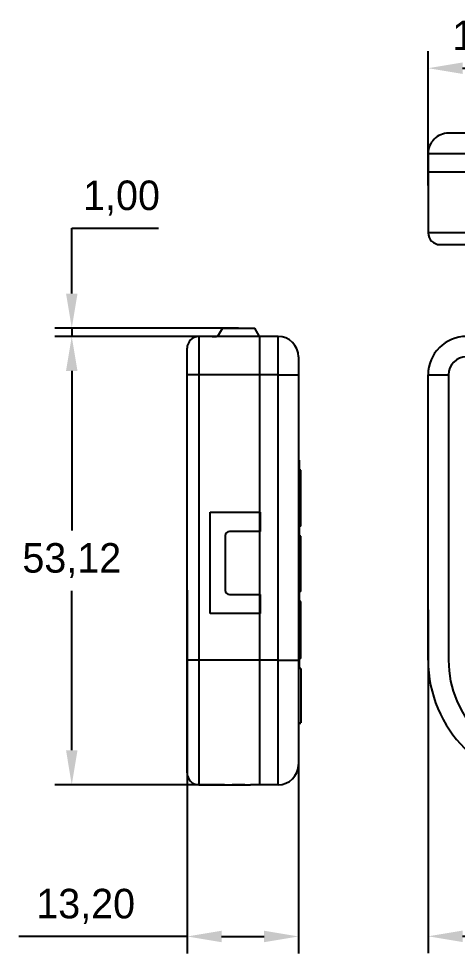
# Model space of a CAD drawing. Header units: millimetres. Extents: x -147 to 3, y 1156 to 1267.
# Drawn here: x -147.2 to -95.2, y 1156.3 to 1267.1 of the extents above; entities that cross this region are included whole.
import ezdxf

# ---------------------------------------------------------------- set-up
doc = ezdxf.new("R2010")
doc.units = ezdxf.units.MM
doc.header["$PDSIZE"] = -1
doc.dimstyles.new('ISO-25', dxfattribs={"dimtxt": 2.5, "dimasz": 2.5, "dimexe": 1.25, "dimexo": 0.625, "dimtad": 1, "dimtxsty": 'Standard', "dimcen": 2.5, "dimadec": 0, "dimazin": 0, "dimtfac": 1, "dimtmove": 0, "dimatfit": 3, "dimfxl": 1, "dimarcsym": 0})

# ---------------------------------------------------------------- blocks, each defined once
blk = doc.blocks.new('*D1')
at = {"color": 0, "lineweight": -2}
for p, q in [((-98.66, 1197.01), (-98.66, 1156.33)), ((-21.99, 1197.01), (-21.99, 1156.33)), ((-94.58, 1158.33), (-26.07, 1158.33))]:
    blk.add_line(p, q, dxfattribs=at)
at = {"color": 0}
for points in [[(-94.58, 1159.01), (-94.58, 1157.65), (-98.66, 1158.33)], [(-26.07, 1157.65), (-26.07, 1159.01), (-21.99, 1158.33)]]:
    blk.add_solid(points, dxfattribs=at)
at = {"layer": 'Defpoints', "color": 0}
for p in [(-98.66, 1197.01), (-21.99, 1197.01), (-21.99, 1158.33)]:
    blk.add_point(p, dxfattribs=at)
at = {"color": 0, "insert": (-60.33, 1161.9), "char_height": 3.5, "attachment_point": 5}
blk.add_mtext('76,67', dxfattribs=at)
blk = doc.blocks.new('*D4')
at = {"color": 0, "lineweight": -2}
for p, q in [((-127.23, 1199.36), (-127.23, 1156.31)), ((-114.03, 1199.36), (-114.03, 1156.31)), ((-127.23, 1158.31), (-147.19, 1158.31)), ((-123.15, 1158.31), (-118.11, 1158.31))]:
    blk.add_line(p, q, dxfattribs=at)
at = {"color": 0}
for points in [[(-123.15, 1158.99), (-123.15, 1157.63), (-127.23, 1158.31)], [(-118.11, 1157.63), (-118.11, 1158.99), (-114.03, 1158.31)]]:
    blk.add_solid(points, dxfattribs=at)
at = {"layer": 'Defpoints', "color": 0}
for p in [(-127.23, 1199.36), (-114.03, 1199.36), (-114.03, 1158.31)]:
    blk.add_point(p, dxfattribs=at)
at = {"color": 0, "insert": (-139.25, 1161.88), "char_height": 3.5, "attachment_point": 5}
blk.add_mtext('13,20', dxfattribs=at)
blk = doc.blocks.new('*D5')
at = {"color": 0, "lineweight": -2}
for p, q in [((-98.65, 1247.29), (-98.65, 1263.21)), ((-81.21, 1246.41), (-81.21, 1263.21)), ((-94.57, 1261.21), (-85.29, 1261.21))]:
    blk.add_line(p, q, dxfattribs=at)
at = {"color": 0}
for points in [[(-94.57, 1261.89), (-94.57, 1260.53), (-98.65, 1261.21)], [(-85.29, 1260.53), (-85.29, 1261.89), (-81.21, 1261.21)]]:
    blk.add_solid(points, dxfattribs=at)
at = {"layer": 'Defpoints', "color": 0}
for p in [(-81.21, 1261.21), (-98.65, 1247.29), (-81.21, 1246.41)]:
    blk.add_point(p, dxfattribs=at)
at = {"color": 0, "insert": (-89.93, 1264.78), "char_height": 3.5, "attachment_point": 5}
blk.add_mtext('17,44', dxfattribs=at)
blk = doc.blocks.new('*D6')
at = {"color": 0, "lineweight": -2}
for p, q in [((-122.78, 1229.41), (-142.9, 1229.41)), ((-140.9, 1225.33), (-140.9, 1206.42)), ((-140.9, 1180.37), (-140.9, 1199.28)), ((-122.78, 1176.29), (-142.9, 1176.29))]:
    blk.add_line(p, q, dxfattribs=at)
at = {"color": 0}
for points in [[(-140.22, 1225.33), (-141.58, 1225.33), (-140.9, 1229.41)], [(-141.58, 1180.37), (-140.22, 1180.37), (-140.9, 1176.29)]]:
    blk.add_solid(points, dxfattribs=at)
at = {"layer": 'Defpoints', "color": 0}
for p in [(-140.9, 1229.41), (-122.78, 1229.41), (-122.78, 1176.29)]:
    blk.add_point(p, dxfattribs=at)
at = {"color": 0, "insert": (-140.9, 1202.85), "char_height": 3.5, "attachment_point": 5}
blk.add_mtext('53,12', dxfattribs=at)
blk = doc.blocks.new('*D7')
at = {"color": 0, "lineweight": -2}
for p, q in [((-140.9, 1234.49), (-140.9, 1242.25)), ((-140.9, 1242.25), (-130.63, 1242.25)), ((-121.12, 1230.41), (-142.9, 1230.41)), ((-140.9, 1230.41), (-140.9, 1229.41)), ((-121.12, 1229.41), (-142.9, 1229.41)), ((-140.9, 1225.33), (-140.9, 1221.25))]:
    blk.add_line(p, q, dxfattribs=at)
at = {"color": 0}
for points in [[(-141.58, 1234.49), (-140.22, 1234.49), (-140.9, 1230.41)], [(-140.22, 1225.33), (-141.58, 1225.33), (-140.9, 1229.41)]]:
    blk.add_solid(points, dxfattribs=at)
at = {"layer": 'Defpoints', "color": 0}
for p in [(-121.12, 1230.41), (-140.9, 1229.41), (-121.12, 1229.41)]:
    blk.add_point(p, dxfattribs=at)
at = {"color": 0, "insert": (-135, 1245.82), "char_height": 3.5, "attachment_point": 5}
blk.add_mtext('1,00', dxfattribs=at)

msp = doc.modelspace()

# ---------------------------------------------------------------- linework, layer by layer
at = {"color": 7, "linetype": 'Continuous', "lineweight": 25}
for p, q in [((-94.112, 1253.503), (-96.242, 1253.503)), ((-96.242, 1253.503), (-96.242, 1253.503)), ((-98.662, 1251.083), (-94.112, 1251.083)), ((-98.662, 1251.083), (-98.662, 1248.903)), ((-98.662, 1251.083), (-98.662, 1251.083)), ((-98.662, 1251.083), (-98.662, 1248.903)), ((-94.112, 1248.903), (-98.662, 1248.903)), ((-98.662, 1248.903), (-98.662, 1248.903)), ((-98.65, 1248.903), (-98.65, 1241.703)), ((-94.112, 1241.703), (-98.65, 1241.703)), ((-97.25, 1240.303), (-94.112, 1240.303)), ((-123.033, 1230.413), (-123.61, 1229.413)), ((-123.033, 1230.413), (-119.207, 1230.413)), ((-118.63, 1229.413), (-119.207, 1230.413)), ((-125.83, 1229.413), (-125.83, 1224.875)), ((-124.264, 1229.413), (-125.83, 1229.413)), ((-124.264, 1229.413), (-123.756, 1229.413)), ((-118.63, 1229.413), (-123.756, 1229.413)), ((-116.45, 1229.425), (-118.63, 1229.425)), ((-118.63, 1229.425), (-118.63, 1224.875)), ((-116.45, 1224.875), (-116.45, 1229.425)), ((-127.23, 1224.875), (-127.23, 1228.013)), ((-114.03, 1227.005), (-114.03, 1224.875)), ((-127.23, 1191.063), (-127.23, 1224.875)), ((-125.83, 1224.875), (-127.23, 1224.875)), ((-125.83, 1224.875), (-125.83, 1191.063)), ((-118.63, 1224.875), (-125.83, 1224.875)), ((-116.45, 1224.875), (-118.63, 1224.875)), ((-118.63, 1224.875), (-118.63, 1191.063)), ((-116.45, 1191.063), (-116.45, 1224.875)), ((-114.03, 1224.875), (-114.03, 1191.063)), ((-98.662, 1191.063), (-98.662, 1224.875)), ((-98.662, 1224.875), (-96.242, 1224.875)), ((-96.242, 1224.875), (-96.242, 1191.063)), ((-114.03, 1214.746), (-113.93, 1214.746)), ((-113.93, 1214.746), (-114.03, 1214.746)), ((-113.93, 1214.746), (-113.93, 1214.746)), ((-113.93, 1214.746), (-113.93, 1213.556)), ((-113.93, 1213.556), (-114.03, 1213.556)), ((-113.73, 1213.556), (-113.93, 1213.556)), ((-113.73, 1213.556), (-113.93, 1213.556)), ((-113.73, 1206.935), (-113.73, 1213.556)), ((-113.73, 1213.556), (-113.73, 1213.556)), ((-114.03, 1206.935), (-113.93, 1206.935)), ((-113.73, 1206.935), (-113.93, 1206.935)), ((-113.93, 1206.935), (-113.93, 1206.935)), ((-113.93, 1206.935), (-113.93, 1205.745)), ((-113.93, 1205.745), (-114.03, 1205.745)), ((-113.73, 1205.745), (-113.93, 1205.745)), ((-113.73, 1205.745), (-113.93, 1205.745)), ((-113.73, 1205.745), (-113.73, 1205.745)), ((-113.73, 1199.201), (-113.73, 1205.745)), ((-114.03, 1199.201), (-113.93, 1199.201)), ((-113.73, 1199.201), (-113.93, 1199.201)), ((-113.93, 1199.201), (-113.93, 1198.012)), ((-113.93, 1199.201), (-113.93, 1199.201)), ((-113.93, 1198.012), (-114.03, 1198.012)), ((-113.73, 1198.012), (-113.93, 1198.012)), ((-113.73, 1198.012), (-113.93, 1198.012)), ((-113.73, 1198.012), (-113.73, 1198.012)), ((-113.73, 1191.246), (-113.73, 1198.012)), ((-127.23, 1177.688), (-127.23, 1191.063)), ((-125.83, 1191.063), (-127.23, 1191.063)), ((-125.83, 1191.063), (-125.83, 1176.288)), ((-118.63, 1191.063), (-125.83, 1191.063)), ((-116.45, 1191.063), (-118.63, 1191.063)), ((-118.63, 1191.063), (-118.63, 1176.276)), ((-116.45, 1176.276), (-116.45, 1191.063)), ((-114.03, 1191.246), (-113.93, 1191.246)), ((-114.03, 1191.063), (-114.03, 1178.696)), ((-113.73, 1191.246), (-113.93, 1191.246)), ((-113.93, 1191.246), (-113.93, 1191.246)), ((-113.93, 1191.246), (-113.93, 1190.056)), ((-113.93, 1190.056), (-114.03, 1190.056)), ((-113.73, 1190.056), (-113.93, 1190.056)), ((-113.73, 1190.056), (-113.93, 1190.056)), ((-113.73, 1183.606), (-114.03, 1183.606)), ((-114.03, 1183.605), (-113.73, 1183.605)), ((-114.03, 1178.696), (-114.03, 1178.696)), ((-127.23, 1177.688), (-127.23, 1177.688)), ((-125.83, 1176.288), (-119.73, 1176.288)), ((-125.83, 1176.288), (-125.83, 1176.288)), ((-125.83, 1176.288), (-119.73, 1176.288)), ((-118.63, 1176.288), (-119.73, 1176.288)), ((-118.63, 1176.288), (-119.73, 1176.288)), ((-119.73, 1176.288), (-119.73, 1176.288)), ((-116.45, 1176.276), (-118.63, 1176.276)), ((-116.45, 1176.276), (-118.63, 1176.276)), ((-118.63, 1176.276), (-118.63, 1176.276)), ((-116.45, 1176.276), (-116.45, 1176.276))]:
    msp.add_line(p, q, dxfattribs=at)
at = {"color": 7, "linetype": 'Continuous'}
for p, q in [((-124.48, 1208.576), (-118.58, 1208.576)), ((-124.48, 1196.576), (-124.48, 1208.576)), ((-118.58, 1208.576), (-118.58, 1206.306)), ((-118.58, 1206.306), (-122.213, 1206.306)), ((-122.713, 1205.806), (-122.713, 1199.346)), ((-122.213, 1198.846), (-118.58, 1198.846)), ((-118.58, 1198.846), (-118.58, 1196.576)), ((-118.58, 1196.576), (-124.48, 1196.576))]:
    msp.add_line(p, q, dxfattribs=at)
at = {"color": 7, "linetype": 'Continuous', "lineweight": 25, "flags": 128}
for points in [[(-116.45, 1224.875), (-116.03, 1224.875), (-115.622, 1224.875), (-115.24, 1224.875), (-114.894, 1224.875), (-114.596, 1224.875), (-114.354, 1224.875), (-114.176, 1224.875), (-114.067, 1224.875), (-114.03, 1224.875)], [(-116.45, 1191.063), (-116.03, 1191.063), (-115.622, 1191.063), (-115.24, 1191.063), (-114.894, 1191.063), (-114.596, 1191.063), (-114.354, 1191.063), (-114.176, 1191.063), (-114.067, 1191.063), (-114.03, 1191.063)], [(-121.129, 1176.288), (-121.361, 1176.288), (-121.57, 1176.288), (-121.736, 1176.288), (-121.843, 1176.288), (-121.879, 1176.288), (-121.843, 1176.288), (-121.736, 1176.288), (-121.57, 1176.288), (-121.361, 1176.288), (-121.129, 1176.288), (-120.898, 1176.288), (-120.689, 1176.288), (-120.523, 1176.288), (-120.416, 1176.288), (-120.379, 1176.288), (-120.416, 1176.288), (-120.523, 1176.288), (-120.689, 1176.288), (-120.898, 1176.288), (-121.129, 1176.288)]]:
    msp.add_lwpolyline(points, dxfattribs=at)
at = {"color": 7, "linetype": 'Continuous', "lineweight": 25}
for centre, radius, start, end in [((-96.242, 1251.083), 2.42, 90, 180.00005), ((-96.242, 1251.083), 2.42, 90, 180.00005), ((-97.25, 1241.703), 1.4, 180, 270), ((-125.83, 1228.013), 1.4, 90, 179.99953), ((-116.45, 1227.005), 2.42, 0, 90), ((-94.112, 1224.875), 4.55, 89.99995, 179.99995), ((-94.112, 1224.875), 2.13, 89.99995, 179.99995), ((-83.875, 1191.063), 14.787, 179.99995, 269.99995), ((-83.875, 1191.063), 12.367, 179.99995, 269.99995), ((-116.45, 1178.696), 2.42, 270, 0), ((-116.45, 1178.696), 2.42, 270, 0), ((-125.83, 1177.688), 1.4, 180.00022, 269.99978), ((-125.83, 1177.688), 1.4, 180, 270)]:
    msp.add_arc(centre, radius, start, end, dxfattribs=at)
at = {"color": 7, "linetype": 'Continuous'}
for centre, start, end in [((-122.213, 1205.806), 90, 180), ((-122.213, 1199.346), 180, 270)]:
    msp.add_arc(centre, 0.5, start, end, dxfattribs=at)
at = {"color": 7, "linetype": 'Continuous', "lineweight": 25}
msp.add_open_spline([(-113.73, 1190.056), (-113.73, 1189.764), (-113.73, 1189.176), (-113.73, 1188.293), (-113.73, 1187.457), (-113.73, 1186.713), (-113.73, 1186.111), (-113.73, 1185.648), (-113.73, 1185.302), (-113.73, 1184.995), (-113.73, 1184.772), (-113.73, 1184.622), (-113.73, 1184.493), (-113.73, 1184.376), (-113.73, 1184.191), (-113.73, 1183.957), (-113.73, 1183.662), (-113.73, 1183.633), (-113.73, 1183.619)], degree=3, knots=[0, 0, 0, 0, 0.0317574, 0.0639256, 0.0962464, 0.1276345, 0.1580408, 0.1887196, 0.2204514, 0.2534478, 0.3082722, 0.3637436, 0.4174851, 0.4692812, 0.5197192, 0.6854646, 0.8550701, 1, 1, 1, 1], dxfattribs=at)

# ---------------------------------------------------------------- dimensions: what is measured, and where the dimension line sits
for base, p1, p2, picture, middle in [((-81.212, 1261.212), (-98.65, 1247.285), (-81.212, 1246.413), '*D5', (-89.931, 1264.778)), ((-21.991, 1158.333), (-98.662, 1197.007), (-21.991, 1197.006), '*D1', (-60.327, 1161.899))]:
    dim = msp.add_linear_dim(base=base, p1=p1, p2=p2, dimstyle='ISO-25', override={"dimtxt": 3.5, "dimasz": 4.08, "dimexe": 2, "dimexo": 0, "dimgap": 1.524, "dimtih": 1, "dimtoh": 1, "dimzin": 0, "dimadec": 2, "dimtzin": 0})
    dim.commit()
    dim.dimension.update_dxf_attribs({"geometry": picture, "text_midpoint": middle})
dim = msp.add_linear_dim(base=(-140.904, 1229.413), p1=(-121.12, 1230.413), p2=(-121.12, 1229.413), angle=270, dimstyle='ISO-25', override={"dimtxt": 3.5, "dimasz": 4.08, "dimexe": 2, "dimexo": 0, "dimgap": 1.524, "dimtih": 1, "dimtoh": 1, "dimzin": 0, "dimadec": 2, "dimtzin": 0})
dim.commit()
dim.dimension.update_dxf_attribs({"geometry": '*D7', "text_midpoint": (-135.005, 1242.251), "dimtype": 161})
dim = msp.add_aligned_dim(p1=(-122.7798, 1176.2883), p2=(-122.7798, 1229.4125), distance=18.1241, dimstyle='ISO-25', override={"dimtxt": 3.5, "dimasz": 4.08, "dimexe": 2, "dimexo": 0, "dimgap": 1.524, "dimtih": 1, "dimtoh": 1, "dimzin": 0, "dimadec": 2, "dimtzin": 0})
dim.commit()
dim.dimension.update_dxf_attribs({"geometry": '*D6', "text_midpoint": (-140.9039, 1202.8504)})
dim = msp.add_linear_dim(base=(-114.03, 1158.314), p1=(-127.23, 1199.359), p2=(-114.03, 1199.359), dimstyle='ISO-25', override={"dimtxt": 3.5, "dimasz": 4.08, "dimexe": 2, "dimexo": 0, "dimgap": 1.524, "dimtih": 1, "dimtoh": 1, "dimzin": 0, "dimadec": 2, "dimtzin": 0})
dim.commit()
dim.dimension.update_dxf_attribs({"geometry": '*D4', "text_midpoint": (-139.25, 1158.314), "dimtype": 160})

doc.saveas('drawing.dxf')
